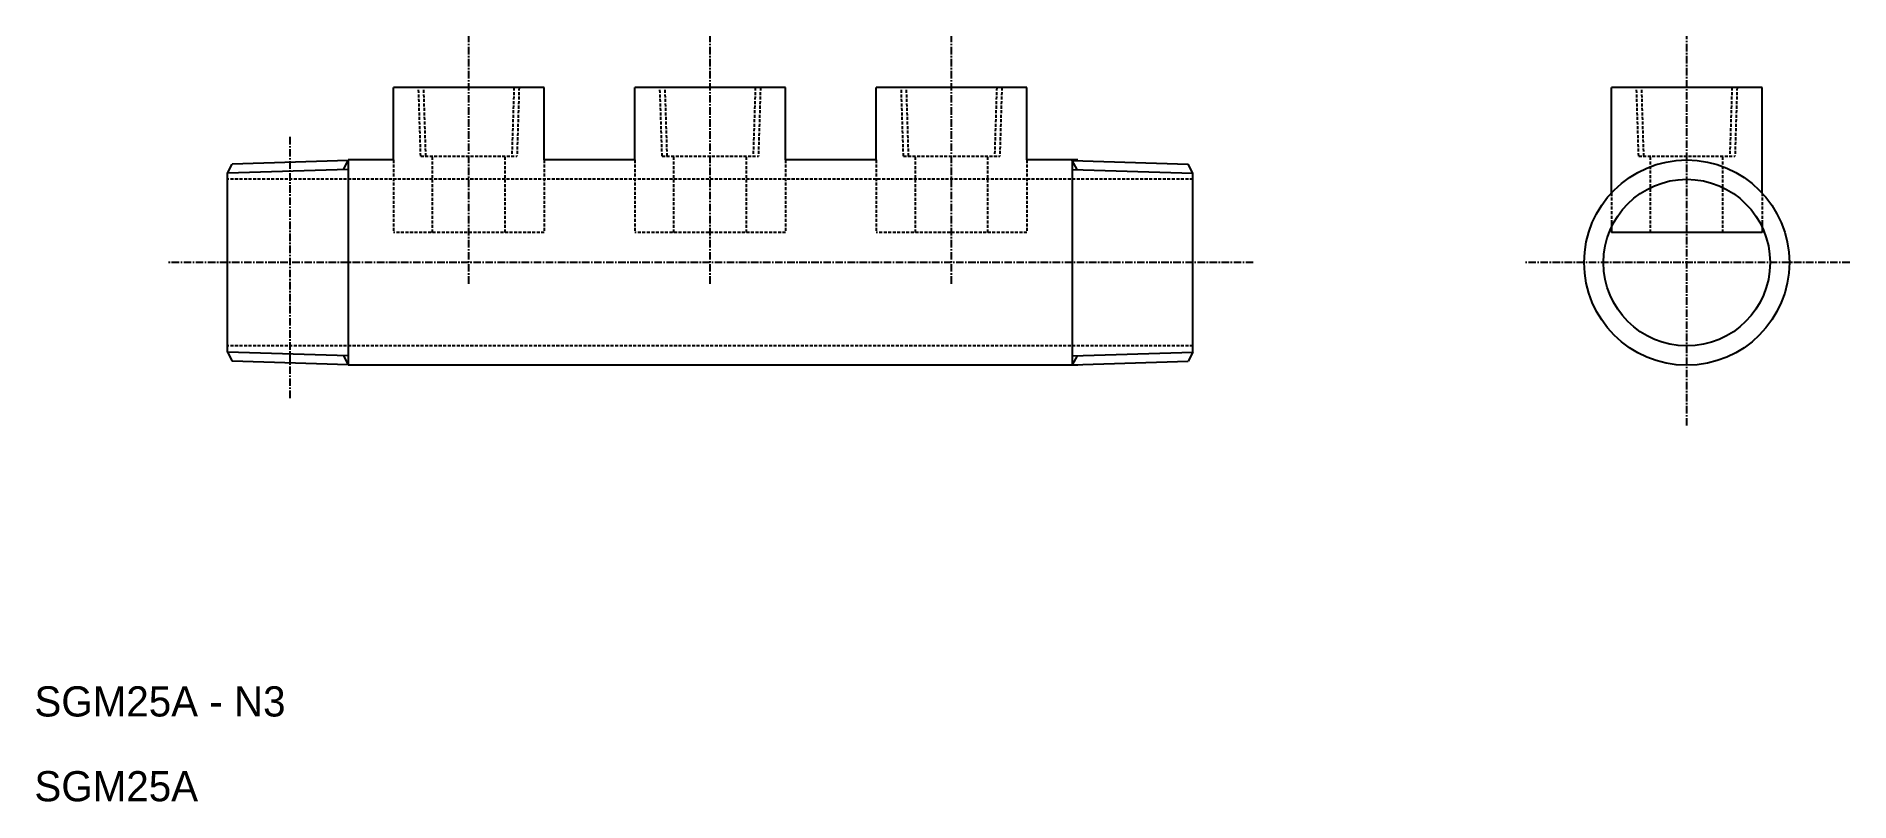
# Model space of a CAD drawing. Extents: x 356 to 657, y 607 to 734.
import ezdxf

# ---------------------------------------------------------------- set-up
doc = ezdxf.new("R2010")
doc.units = 0
doc.linetypes.add('CENTER', pattern=[2, 1.25, -0.25, 0.25, -0.25])
doc.linetypes.add('DASHED', pattern=[0.75, 0.5, -0.25])
doc.layers.get('0').update_dxf_attribs({"linetype": 'CONTINUOUS'})
doc.layers.add('CENTER', color=1, linetype='CENTER')

msp = doc.modelspace()

# ---------------------------------------------------------------- linework, layer by layer
for p, q in [((415.25, 713.44), (415.25, 725.44)), ((440.25, 725.44), (415.25, 725.44)), ((440.25, 713.44), (440.25, 725.44)), ((455.25, 713.44), (455.25, 725.44)), ((480.25, 725.44), (455.25, 725.44)), ((480.25, 713.44), (480.25, 725.44)), ((520.25, 725.44), (495.25, 725.44)), ((495.25, 713.44), (495.25, 725.44)), ((520.25, 713.44), (520.25, 725.44)), ((617.09, 707.96), (617.09, 725.44)), ((642.09, 725.44), (617.09, 725.44)), ((642.09, 707.96), (642.09, 725.44)), ((387.75, 711.26), (388.54, 712.76)), ((407.75, 713.36), (388.54, 712.76)), ((415.25, 713.44), (407.75, 713.44)), ((407.75, 713.44), (407.75, 679.44)), ((455.25, 713.44), (440.25, 713.44)), ((495.25, 713.44), (480.25, 713.44)), ((528.66, 713.44), (520.25, 713.44)), ((527.75, 713.44), (527.75, 679.44)), ((527.75, 713.36), (546.97, 712.76)), ((547.75, 711.26), (546.97, 712.76)), ((387.75, 681.61), (387.75, 711.26)), ((547.75, 681.61), (547.75, 711.26)), ((617.09, 703.17), (617.09, 701.44)), ((642.09, 701.44), (617.09, 701.44)), ((642.09, 703.17), (642.09, 701.44)), ((387.75, 681.61), (388.54, 680.11)), ((407.75, 679.51), (388.54, 680.11)), ((528.66, 679.44), (407.75, 679.44)), ((527.75, 679.51), (546.97, 680.11)), ((547.75, 681.61), (546.97, 680.11))]:
    msp.add_line(p, q)
at = {"color": 3, "linetype": 'DASHED'}
for p, q in [((419.78, 714.07), (419.42, 725.44)), ((420.63, 714.07), (420.28, 725.44)), ((435.23, 725.44), (434.87, 714.07)), ((436.08, 725.44), (435.73, 714.07)), ((459.78, 714.07), (459.42, 725.44)), ((460.63, 714.07), (460.28, 725.44)), ((475.23, 725.44), (474.87, 714.07)), ((476.08, 725.44), (475.73, 714.07)), ((499.78, 714.07), (499.42, 725.44)), ((500.63, 714.07), (500.28, 725.44)), ((515.23, 725.44), (514.87, 714.07)), ((516.08, 725.44), (515.73, 714.07)), ((621.62, 714.07), (621.26, 725.44)), ((622.47, 714.07), (622.12, 725.44)), ((637.07, 725.44), (636.71, 714.07)), ((637.92, 725.44), (637.57, 714.07)), ((415.25, 713.44), (415.25, 701.44)), ((419.78, 714.07), (435.73, 714.07)), ((421.75, 701.44), (421.75, 714.07)), ((433.75, 701.44), (433.75, 714.07)), ((440.25, 713.44), (440.25, 701.44)), ((455.25, 713.44), (455.25, 701.44)), ((459.78, 714.07), (475.73, 714.07)), ((461.75, 701.44), (461.75, 714.07)), ((473.75, 701.44), (473.75, 714.07)), ((480.25, 713.44), (480.25, 701.44)), ((495.25, 713.44), (495.25, 701.44)), ((499.78, 714.07), (515.73, 714.07)), ((501.75, 701.44), (501.75, 714.07)), ((513.75, 701.44), (513.75, 714.07)), ((520.25, 713.44), (520.25, 701.44)), ((621.62, 714.07), (637.57, 714.07)), ((623.59, 701.44), (623.59, 714.07)), ((635.59, 701.44), (635.59, 714.07)), ((547.75, 710.24), (387.75, 710.24)), ((617.09, 707.96), (617.09, 703.17)), ((642.09, 707.96), (642.09, 703.17)), ((440.25, 701.44), (415.25, 701.44)), ((480.25, 701.44), (455.25, 701.44)), ((520.25, 701.44), (495.25, 701.44)), ((547.75, 682.64), (387.75, 682.64))]:
    msp.add_line(p, q, dxfattribs=at)
at = {"color": 3}
for p, q in [((406.97, 711.86), (407.75, 713.36)), ((528.54, 711.86), (527.75, 713.36)), ((407.75, 711.88), (387.75, 711.26)), ((527.75, 711.88), (547.75, 711.26)), ((407.75, 680.99), (387.75, 681.61)), ((406.97, 681.01), (407.75, 679.51)), ((527.75, 680.99), (547.75, 681.61)), ((528.54, 681.01), (527.75, 679.51))]:
    msp.add_line(p, q, dxfattribs=at)
for radius in [17, 13.8]:
    msp.add_circle((629.59, 696.44), radius)
at = {"layer": 'CENTER', "linetype": 'CENTER'}
for p, q in [((427.75, 692.94), (427.75, 733.94)), ((467.75, 692.94), (467.75, 733.94)), ((507.75, 692.94), (507.75, 733.94)), ((629.59, 669.44), (629.59, 733.94)), ((557.75, 696.44), (377.75, 696.44)), ((656.59, 696.44), (602.59, 696.44))]:
    msp.add_line(p, q, dxfattribs=at)
at = {"layer": 'CENTER', "color": 1, "linetype": 'CENTER'}
msp.add_line((398.14, 674), (398.14, 717.42), dxfattribs=at)

# ---------------------------------------------------------------- texts
at = {"color": 7, "linetype": 'CONTINUOUS'}
for s, p in [('SGM25A - N3', (355.76, 621.24)), ('SGM25A', (355.76, 607.19))]:
    msp.add_text(s, height=5, dxfattribs=at).set_placement(p)

doc.saveas('drawing.dxf')
